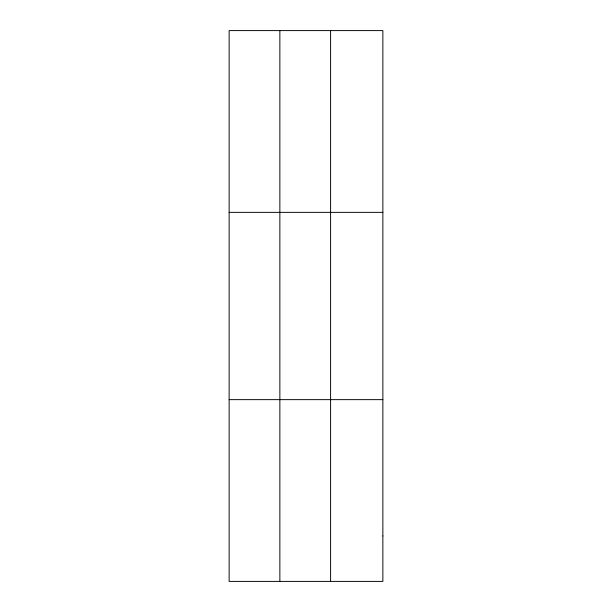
<?xml version="1.0" encoding="UTF-8"?>
<svg xmlns="http://www.w3.org/2000/svg" width="612" height="612" viewBox="0 0 612 612"><rect width="100%" height="100%" fill="white"/><g stroke="black" fill="none" stroke-linecap="round" stroke-linejoin="round"><path stroke-width="0.92" d="M279.868 30.6L279.868 581.4M330.595 30.6L330.595 581.4M229.133 212.364L382.867 212.364M229.133 399.636L382.867 399.636M382.867 535.959L382.867 581.4L229.133 581.4L229.133 30.6L382.867 30.6L382.867 535.959"/></g></svg>
